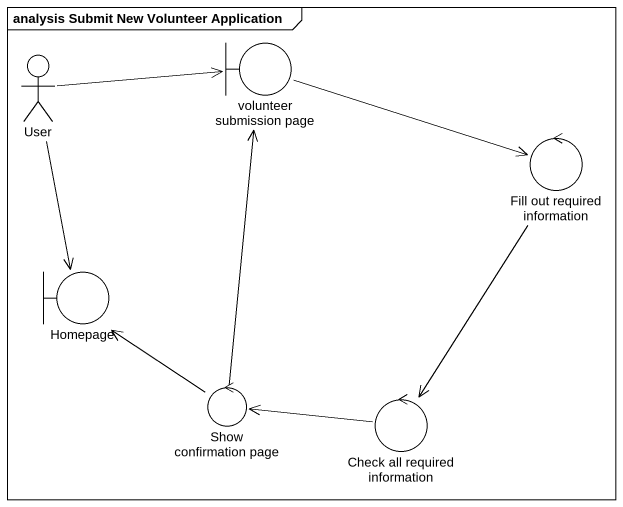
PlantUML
@startuml
mainframe analysis Submit New Volunteer Application
boundary "volunteer submission page" as volunteer_submission_page
actor User
control "Fill out required information" as Fill_out_required
boundary Homepage
control "Show confirmation page" as Show_confirmation_page
control "Check all required information" as Check_all_required
volunteer_submission_page -right-> Fill_out_required
User -right-> volunteer_submission_page
User --> Homepage
Fill_out_required --> Check_all_required
Show_confirmation_page -up-> volunteer_submission_page
Show_confirmation_page -up-> Homepage
Check_all_required -left-> Show_confirmation_page
@enduml
